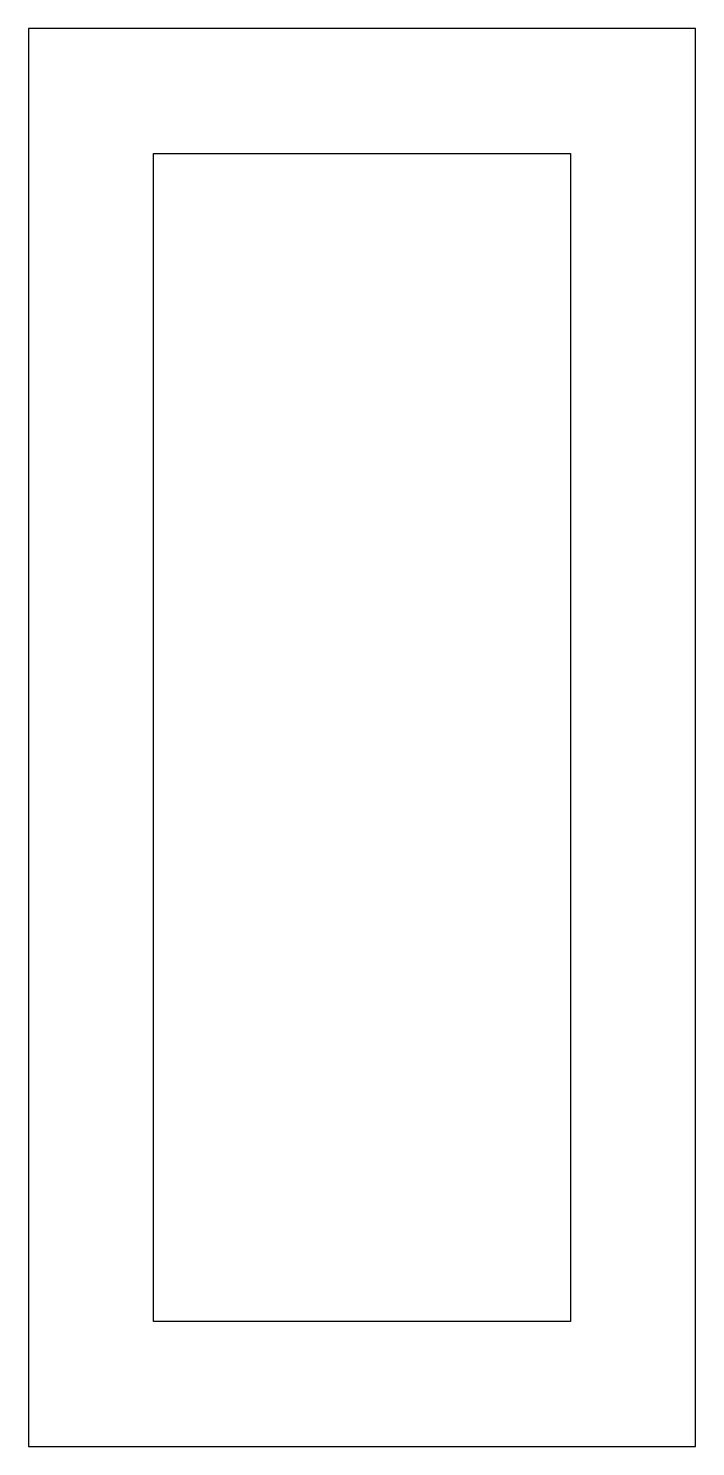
# Model space of a CAD drawing. Header units: millimetres. Extents: x -40 to 40, y -135 to 35.
import ezdxf

# ---------------------------------------------------------------- set-up
doc = ezdxf.new("R2010")
doc.units = ezdxf.units.MM
doc.layers.get('0').update_dxf_attribs({"linetype": 'CONTINUOUS'})

msp = doc.modelspace()

# ---------------------------------------------------------------- linework, layer by layer
for points in [[(-40, -135), (40, -135), (40, 35), (-40, 35)], [(-25, 20), (25, 20), (25, -120), (-25, -120)]]:
    msp.add_lwpolyline(points, close=True)

doc.saveas('drawing.dxf')
